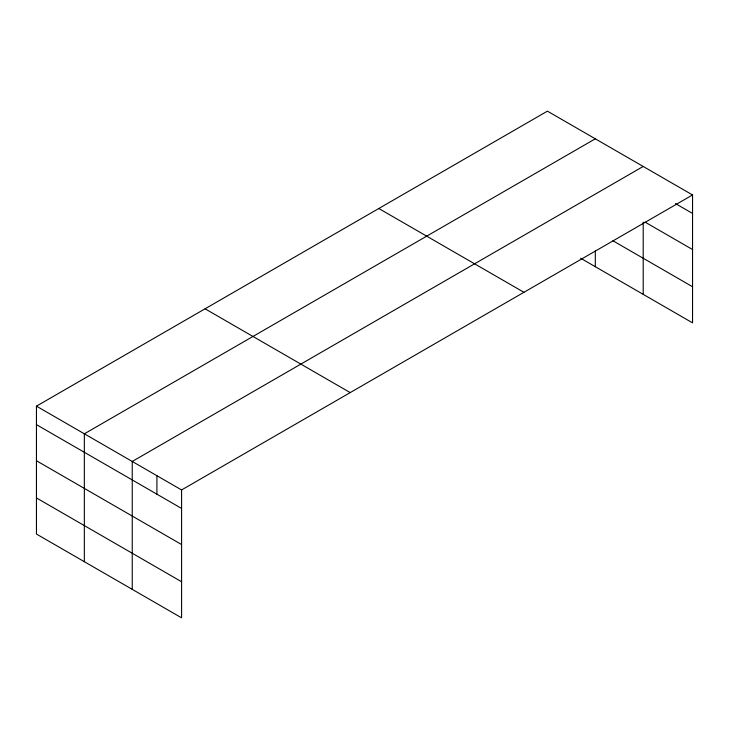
<?xml version="1.0" encoding="UTF-8"?>
<svg xmlns="http://www.w3.org/2000/svg" width="729" height="729" viewBox="0 0 729 729"><rect width="100%" height="100%" fill="white"/><g stroke="black" fill="none" stroke-linecap="round" stroke-linejoin="round"><path stroke-width="1.09" d="M692.55 194.953L547.415 111.154L36.45 406.153L36.45 534.047L181.585 617.846L181.585 489.952L692.55 194.953L692.55 322.847L580.649 258.239M595.311 138.811L84.345 433.81L84.345 561.704M643.206 166.458L132.241 461.457L132.241 589.36M675.464 203.573L692.55 213.433M645.101 222.145L692.55 249.537M612.898 240.752L692.55 286.743M378.798 208.503L523.932 292.302M205.068 308.804L350.202 392.603M36.45 406.153L181.585 489.952M36.45 424.642L181.585 508.432M36.45 460.746L181.585 544.545M36.45 497.943L181.585 581.742M643.206 222.172L643.206 294.352M595.311 250.904L595.311 266.705M156.917 475.709L156.917 494.189"/></g></svg>
